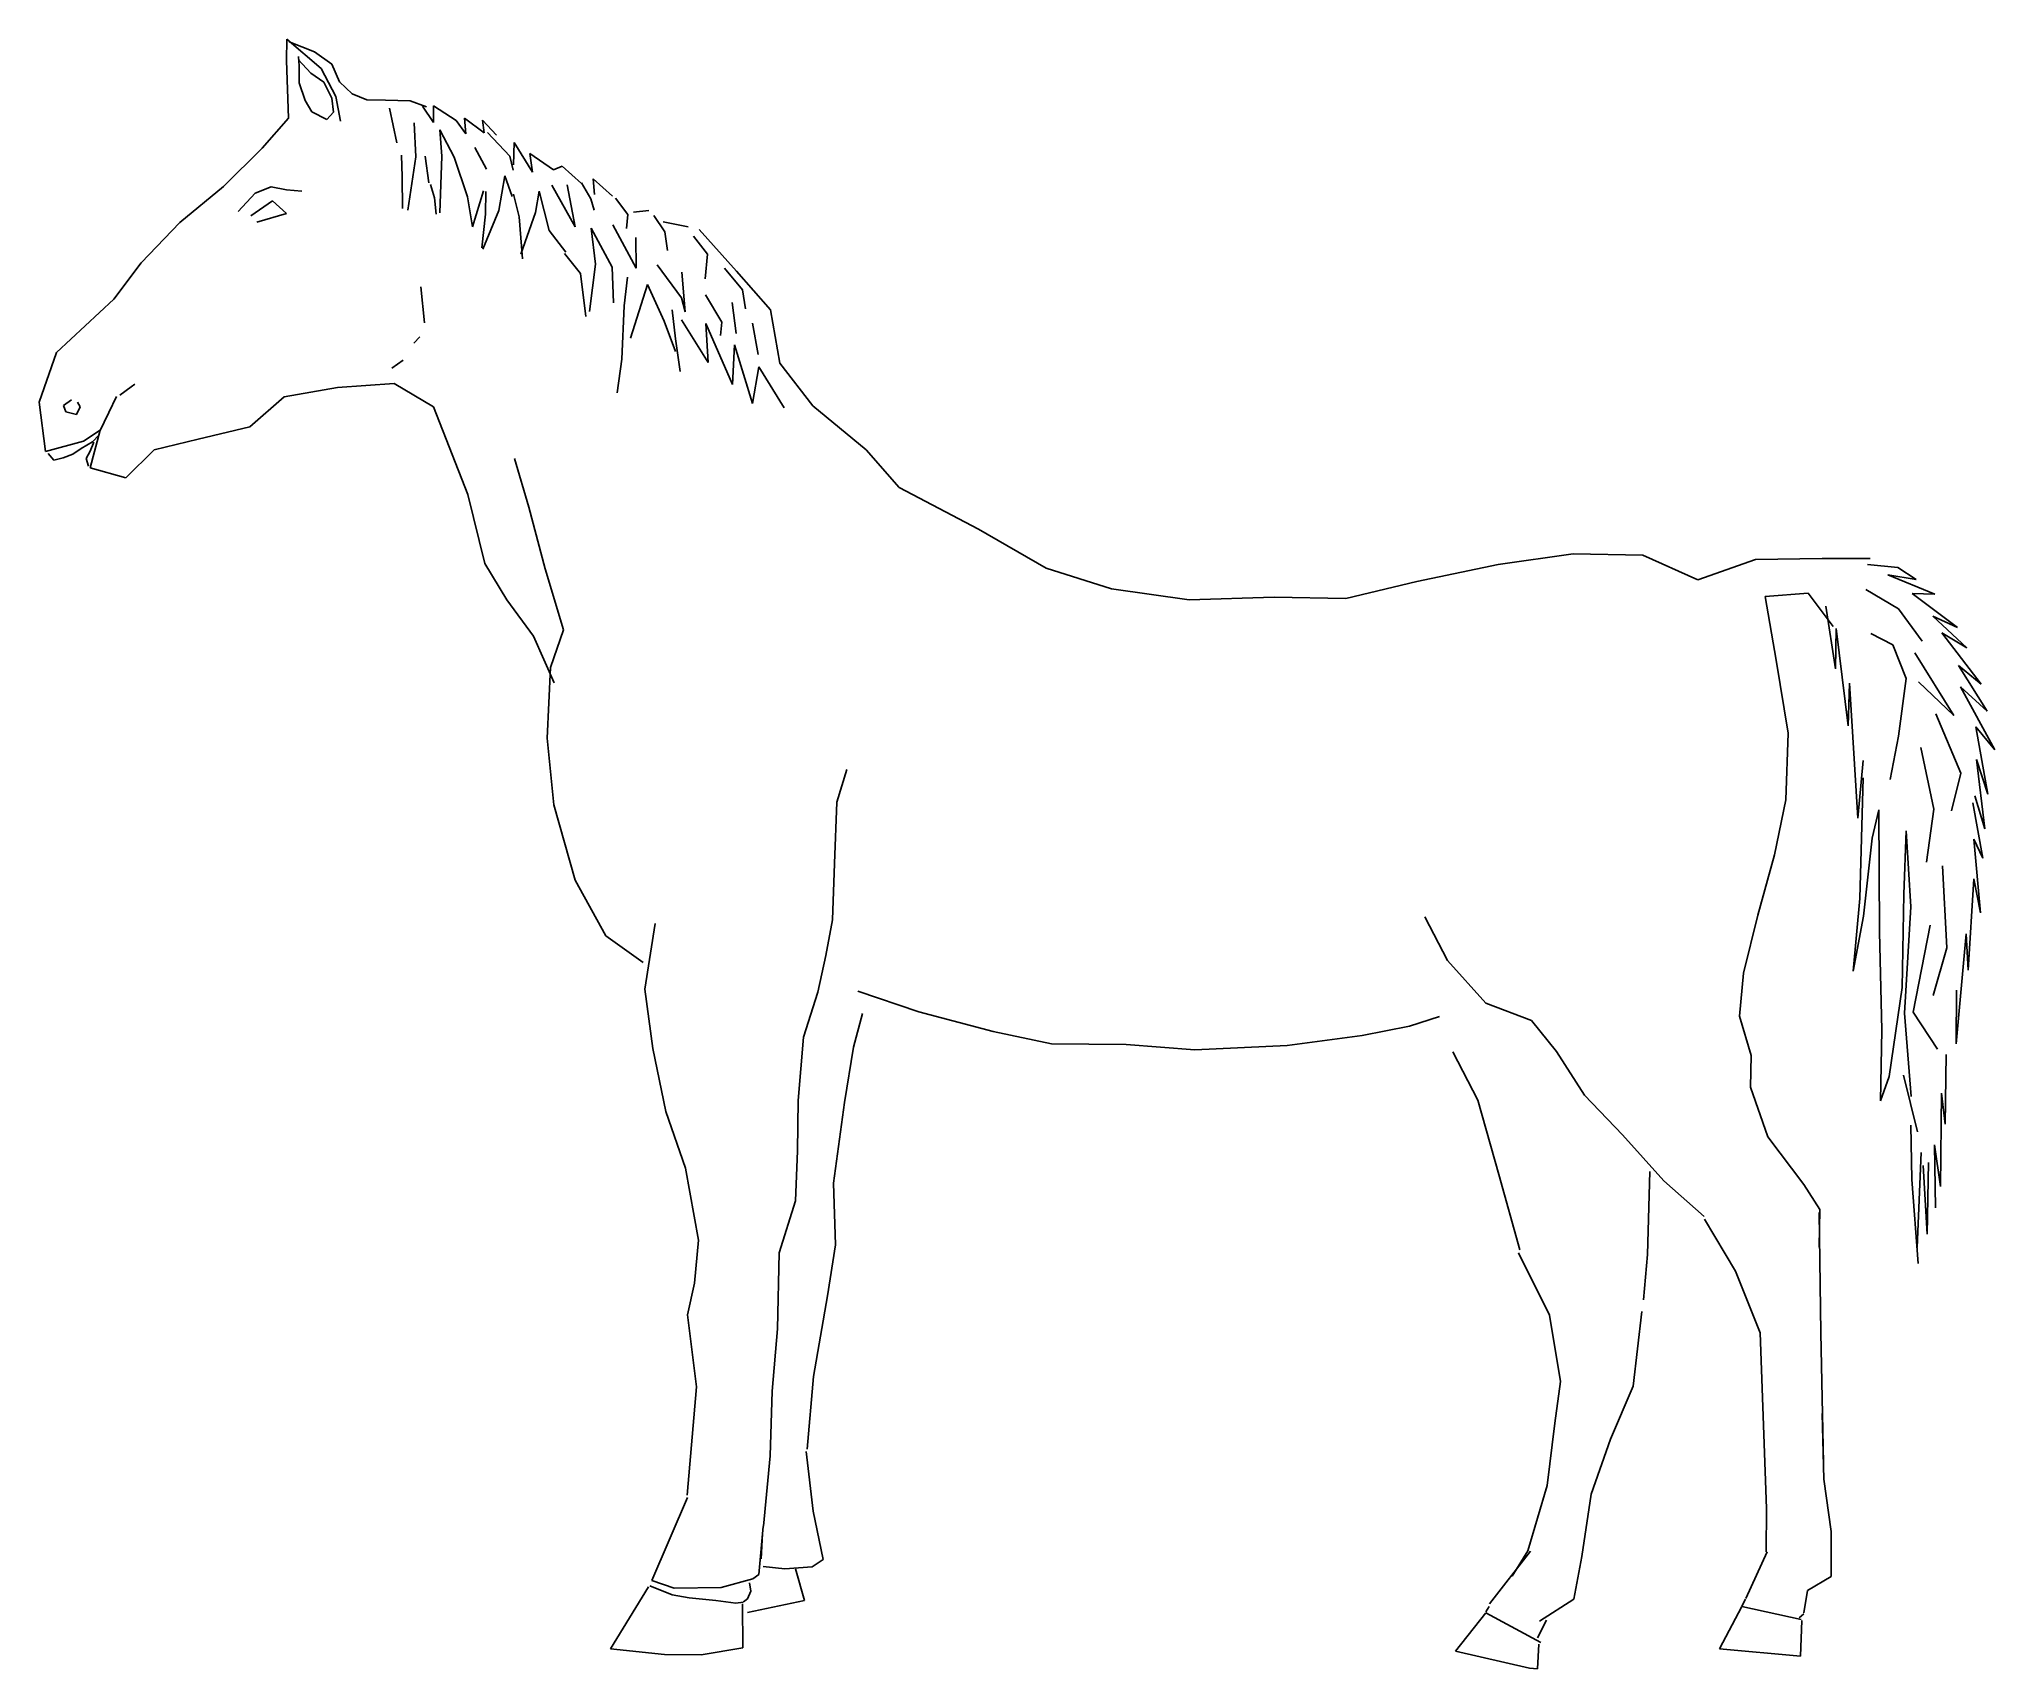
# Model space of a CAD drawing. Header units: millimetres. Extents: x -1484.5 to -1481.83, y 1786.45 to 1788.67.
import ezdxf

# ---------------------------------------------------------------- set-up
doc = ezdxf.new("R2010")
doc.units = ezdxf.units.MM
doc.header["$LTSCALE"] = 10
doc.layers.add('Animais', color=2, linetype='Continuous')

msp = doc.modelspace()

# ---------------------------------------------------------------- linework, layer by layer
at = {"layer": 'Animais'}
for p, q in [((-1484.165, 1788.6444), (-1484.1644, 1788.6737)), ((-1484.1644, 1788.6737), (-1484.1176, 1788.6337)), ((-1484.1614, 1788.6699), (-1484.1269, 1788.6563)), ((-1484.1623, 1788.566), (-1484.165, 1788.6444)), ((-1484.1489, 1788.6457), (-1484.1317, 1788.6273)), ((-1484.1476, 1788.6371), (-1484.1485, 1788.6498)), ((-1484.1269, 1788.6563), (-1484.1032, 1788.6394)), ((-1484.1032, 1788.6394), (-1484.0928, 1788.6153)), ((-1484.1476, 1788.614), (-1484.1476, 1788.6371)), ((-1484.1393, 1788.5901), (-1484.1476, 1788.614)), ((-1484.1317, 1788.6273), (-1484.1139, 1788.6151)), ((-1484.1176, 1788.6337), (-1484.0974, 1788.5955)), ((-1484.1139, 1788.6151), (-1484.1033, 1788.5931)), ((-1484.0928, 1788.6153), (-1484.0754, 1788.599)), ((-1484.1302, 1788.5745), (-1484.1393, 1788.5901)), ((-1484.1033, 1788.5931), (-1484.1008, 1788.5739)), ((-1484.0974, 1788.5955), (-1484.0911, 1788.5619)), ((-1484.0754, 1788.599), (-1484.0551, 1788.5908)), ((-1484.0551, 1788.5908), (-1484.0299, 1788.5906)), ((-1484.0299, 1788.5906), (-1483.9963, 1788.5897)), ((-1483.9963, 1788.5897), (-1483.974, 1788.5813)), ((-1484.198, 1788.5248), (-1484.1623, 1788.566)), ((-1484.1101, 1788.5643), (-1484.1302, 1788.5745)), ((-1484.1008, 1788.5739), (-1484.1101, 1788.5643)), ((-1484.0246, 1788.5796), (-1484.0142, 1788.5324)), ((-1483.9886, 1788.5132), (-1483.9907, 1788.5597)), ((-1483.9795, 1788.5824), (-1483.9644, 1788.56)), ((-1483.9644, 1788.56), (-1483.9642, 1788.5829)), ((-1483.9642, 1788.5829), (-1483.9336, 1788.5629)), ((-1483.9336, 1788.5629), (-1483.9201, 1788.5445)), ((-1483.9201, 1788.5445), (-1483.922, 1788.5657)), ((-1483.922, 1788.5657), (-1483.8952, 1788.5461)), ((-1483.8952, 1788.5461), (-1483.8974, 1788.5634)), ((-1483.8974, 1788.5634), (-1483.8783, 1788.5426)), ((-1483.9528, 1788.5142), (-1483.9558, 1788.5502)), ((-1483.9558, 1788.5502), (-1483.9361, 1788.5127)), ((-1483.8909, 1788.5464), (-1483.8602, 1788.5142)), ((-1483.8553, 1788.5024), (-1483.8544, 1788.5328)), ((-1483.8544, 1788.5328), (-1483.8295, 1788.4924)), ((-1484.2508, 1788.4726), (-1484.198, 1788.5248)), ((-1484.0081, 1788.5155), (-1484.0072, 1788.4861)), ((-1483.9994, 1788.4406), (-1483.9886, 1788.5132)), ((-1483.9759, 1788.5142), (-1483.9708, 1788.4779)), ((-1483.9556, 1788.4366), (-1483.9528, 1788.5142)), ((-1483.9361, 1788.5127), (-1483.9179, 1788.4584)), ((-1483.9079, 1788.5258), (-1483.8919, 1788.4964)), ((-1483.8602, 1788.5142), (-1483.8557, 1788.4948)), ((-1483.8295, 1788.4924), (-1483.833, 1788.5175)), ((-1483.833, 1788.5175), (-1483.8006, 1788.4955)), ((-1484.0072, 1788.4861), (-1484.0067, 1788.4428)), ((-1483.8754, 1788.4398), (-1483.8669, 1788.4874)), ((-1483.8669, 1788.4874), (-1483.8568, 1788.4592)), ((-1483.8006, 1788.4955), (-1483.7888, 1788.5002)), ((-1483.7888, 1788.5002), (-1483.7623, 1788.4768)), ((-1483.7446, 1788.4618), (-1483.7465, 1788.483)), ((-1483.7465, 1788.483), (-1483.7201, 1788.4596)), ((-1484.3104, 1788.4235), (-1484.2508, 1788.4726)), ((-1484.2309, 1788.4385), (-1484.2075, 1788.4637)), ((-1484.2138, 1788.4328), (-1484.184, 1788.4532)), ((-1484.2075, 1788.4637), (-1484.1857, 1788.4723)), ((-1484.1857, 1788.4723), (-1484.1651, 1788.4683)), ((-1484.184, 1788.4532), (-1484.1648, 1788.436)), ((-1484.1651, 1788.4683), (-1484.1442, 1788.4664)), ((-1483.9683, 1788.4756), (-1483.963, 1788.4573)), ((-1483.963, 1788.4573), (-1483.9607, 1788.4349)), ((-1483.9179, 1788.4584), (-1483.9111, 1788.4178)), ((-1483.9111, 1788.4178), (-1483.8961, 1788.4669)), ((-1483.893, 1788.4658), (-1483.8936, 1788.435)), ((-1483.8553, 1788.4622), (-1483.8475, 1788.4313)), ((-1483.8252, 1788.4373), (-1483.8204, 1788.4664)), ((-1483.8204, 1788.4664), (-1483.8064, 1788.4125)), ((-1483.8031, 1788.4744), (-1483.771, 1788.4178)), ((-1483.771, 1788.4178), (-1483.7821, 1788.4748)), ((-1483.7626, 1788.4779), (-1483.7499, 1788.4557)), ((-1483.7499, 1788.4557), (-1483.745, 1788.4406)), ((-1483.7162, 1788.4569), (-1483.6993, 1788.4343)), ((-1484.1648, 1788.436), (-1484.2055, 1788.4242)), ((-1483.8936, 1788.435), (-1483.8986, 1788.389)), ((-1483.897, 1788.3871), (-1483.8754, 1788.4398)), ((-1483.8475, 1788.4313), (-1483.843, 1788.3739)), ((-1483.8451, 1788.3802), (-1483.8252, 1788.4373)), ((-1483.6993, 1788.4343), (-1483.701, 1788.4155)), ((-1483.6915, 1788.4379), (-1483.6704, 1788.4398)), ((-1483.6637, 1788.4332), (-1483.6489, 1788.4108)), ((-1484.3632, 1788.3685), (-1484.3104, 1788.4235)), ((-1483.8064, 1788.4125), (-1483.7839, 1788.3831)), ((-1483.7433, 1788.3668), (-1483.7494, 1788.4157)), ((-1483.7494, 1788.4157), (-1483.7206, 1788.3626)), ((-1483.7196, 1788.4202), (-1483.6877, 1788.3613)), ((-1483.6877, 1788.3613), (-1483.6885, 1788.4033)), ((-1483.6508, 1788.4247), (-1483.6171, 1788.4178)), ((-1483.6489, 1788.4108), (-1483.6449, 1788.3852)), ((-1483.6095, 1788.4051), (-1483.5907, 1788.3802)), ((-1483.6017, 1788.414), (-1483.5511, 1788.3571)), ((-1483.7855, 1788.3812), (-1483.7637, 1788.3542)), ((-1483.5907, 1788.3802), (-1483.5937, 1788.3468)), ((-1484.4005, 1788.3189), (-1484.3632, 1788.3685)), ((-1483.7637, 1788.3542), (-1483.7564, 1788.2954)), ((-1483.7513, 1788.3023), (-1483.7433, 1788.3668)), ((-1483.7206, 1788.3626), (-1483.7187, 1788.314)), ((-1483.6995, 1788.3488), (-1483.7044, 1788.3098)), ((-1483.6593, 1788.3657), (-1483.6262, 1788.3208)), ((-1483.6209, 1788.3017), (-1483.6253, 1788.3557)), ((-1483.5672, 1788.3612), (-1483.5426, 1788.3316)), ((-1483.5511, 1788.3571), (-1483.5046, 1788.3045)), ((-1484.4788, 1788.2463), (-1484.4005, 1788.3189)), ((-1483.9766, 1788.2867), (-1483.9818, 1788.3359)), ((-1483.6957, 1788.2656), (-1483.6722, 1788.3392)), ((-1483.6722, 1788.3392), (-1483.6495, 1788.2888)), ((-1483.6262, 1788.3208), (-1483.6209, 1788.3017)), ((-1483.5932, 1788.3248), (-1483.571, 1788.2878)), ((-1483.5426, 1788.3316), (-1483.5386, 1788.306)), ((-1483.7044, 1788.3098), (-1483.7072, 1788.2371)), ((-1483.6388, 1788.3043), (-1483.634, 1788.2651)), ((-1483.5569, 1788.3145), (-1483.5514, 1788.272)), ((-1483.5046, 1788.3045), (-1483.492, 1788.2316)), ((-1483.9832, 1788.2678), (-1483.9913, 1788.2588)), ((-1483.6495, 1788.2888), (-1483.6343, 1788.2474)), ((-1483.634, 1788.2651), (-1483.6278, 1788.2202)), ((-1483.6262, 1788.2909), (-1483.5894, 1788.2328)), ((-1483.5894, 1788.2328), (-1483.593, 1788.2857)), ((-1483.593, 1788.2857), (-1483.5564, 1788.2025)), ((-1483.571, 1788.2878), (-1483.5727, 1788.2693)), ((-1483.5292, 1788.2863), (-1483.5214, 1788.2437)), ((-1484.5025, 1788.1783), (-1484.4788, 1788.2463)), ((-1483.5564, 1788.2025), (-1483.5536, 1788.2569)), ((-1483.5536, 1788.2569), (-1483.5293, 1788.1769)), ((-1484.0056, 1788.2358), (-1484.0211, 1788.225)), ((-1483.7072, 1788.2371), (-1483.7137, 1788.1911)), ((-1483.5293, 1788.1769), (-1483.5206, 1788.2266)), ((-1483.5206, 1788.2266), (-1483.4857, 1788.1708)), ((-1483.492, 1788.2316), (-1483.447, 1788.1734)), ((-1484.4072, 1788.1642), (-1484.3968, 1788.1864)), ((-1484.3924, 1788.1881), (-1484.3767, 1788.1993)), ((-1484.3767, 1788.1993), (-1484.3721, 1788.2031)), ((-1484.1682, 1788.1858), (-1484.2151, 1788.1448)), ((-1484.0952, 1788.1984), (-1484.1682, 1788.1858)), ((-1484.0182, 1788.2039), (-1484.0952, 1788.1984)), ((-1483.9643, 1788.1721), (-1484.0182, 1788.2039)), ((-1484.494, 1788.111), (-1484.5025, 1788.1783)), ((-1484.4582, 1788.1815), (-1484.4694, 1788.1741)), ((-1484.4694, 1788.1741), (-1484.466, 1788.1653)), ((-1484.466, 1788.1653), (-1484.4516, 1788.1619)), ((-1484.4516, 1788.1619), (-1484.4465, 1788.172)), ((-1484.4465, 1788.172), (-1484.4501, 1788.1786)), ((-1484.4201, 1788.138), (-1484.4072, 1788.1642)), ((-1483.9177, 1788.0524), (-1483.9643, 1788.1721)), ((-1483.447, 1788.1734), (-1483.374, 1788.1133)), ((-1484.4193, 1788.1403), (-1484.442, 1788.1254)), ((-1484.4329, 1788.0888), (-1484.4193, 1788.1403)), ((-1484.4298, 1788.1242), (-1484.4205, 1788.1339)), ((-1484.2151, 1788.1448), (-1484.2853, 1788.128)), ((-1484.442, 1788.1254), (-1484.494, 1788.111)), ((-1484.4901, 1788.1086), (-1484.4825, 1788.0995)), ((-1484.4696, 1788.1026), (-1484.4565, 1788.1077)), ((-1484.4565, 1788.1077), (-1484.4453, 1788.1151)), ((-1484.4453, 1788.1151), (-1484.4298, 1788.1242)), ((-1484.4381, 1788.1018), (-1484.433, 1788.1119)), ((-1484.433, 1788.1119), (-1484.4277, 1788.124)), ((-1484.3457, 1788.1137), (-1484.3842, 1788.0753)), ((-1484.2853, 1788.128), (-1484.3457, 1788.1137)), ((-1483.374, 1788.1133), (-1483.3289, 1788.0621)), ((-1484.4825, 1788.0995), (-1484.4696, 1788.1026)), ((-1484.4349, 1788.091), (-1484.4381, 1788.1018)), ((-1484.3842, 1788.0753), (-1484.4329, 1788.0888)), ((-1483.8341, 1788.0354), (-1483.8538, 1788.1015)), ((-1483.8943, 1787.9583), (-1483.9177, 1788.0524)), ((-1483.3289, 1788.0621), (-1483.2209, 1788.0055)), ((-1483.812, 1787.9511), (-1483.8341, 1788.0354)), ((-1483.2209, 1788.0055), (-1483.1283, 1787.9519)), ((-1482.5116, 1787.9569), (-1482.4092, 1787.9717)), ((-1482.4092, 1787.9717), (-1482.3142, 1787.9699)), ((-1483.8645, 1787.9088), (-1483.8943, 1787.9583)), ((-1483.787, 1787.8681), (-1483.812, 1787.9511)), ((-1483.1283, 1787.9519), (-1483.0393, 1787.9237)), ((-1482.6225, 1787.9338), (-1482.5116, 1787.9569)), ((-1482.3142, 1787.9699), (-1482.2393, 1787.9363)), ((-1482.2393, 1787.9363), (-1482.1605, 1787.9641)), ((-1482.1605, 1787.9641), (-1482.0696, 1787.9652)), ((-1482.0696, 1787.9652), (-1482.0039, 1787.9653)), ((-1482.0075, 1787.9569), (-1481.9665, 1787.9532)), ((-1481.9665, 1787.9532), (-1481.9411, 1787.9364)), ((-1483.0393, 1787.9237), (-1482.9333, 1787.9091)), ((-1482.7194, 1787.9105), (-1482.6225, 1787.9338)), ((-1482.1475, 1787.9135), (-1482.0887, 1787.918)), ((-1482.0887, 1787.918), (-1482.0546, 1787.8726)), ((-1482.01, 1787.9231), (-1481.9653, 1787.8968)), ((-1481.9411, 1787.9364), (-1481.9798, 1787.943)), ((-1481.9798, 1787.943), (-1481.916, 1787.9165)), ((-1483.8277, 1787.8591), (-1483.8645, 1787.9088)), ((-1482.9333, 1787.9091), (-1482.8172, 1787.9124)), ((-1482.8172, 1787.9124), (-1482.7194, 1787.9105)), ((-1482.1324, 1787.8266), (-1482.1475, 1787.9135)), ((-1482.0645, 1787.9003), (-1482.0515, 1787.8146)), ((-1481.9653, 1787.8968), (-1481.9333, 1787.8523)), ((-1481.916, 1787.9165), (-1481.947, 1787.9173)), ((-1481.947, 1787.9173), (-1481.8849, 1787.8713)), ((-1483.8048, 1787.8167), (-1483.787, 1787.8681)), ((-1482.0515, 1787.8146), (-1482.0506, 1787.8697)), ((-1482.0506, 1787.8697), (-1482.0343, 1787.7369)), ((-1481.8849, 1787.8713), (-1481.9187, 1787.8867)), ((-1481.9187, 1787.8867), (-1481.872, 1787.8432)), ((-1483.7996, 1787.7957), (-1483.8277, 1787.8591)), ((-1482.0033, 1787.863), (-1481.973, 1787.8476)), ((-1481.973, 1787.8476), (-1481.9549, 1787.8015)), ((-1481.872, 1787.8432), (-1481.9063, 1787.8639)), ((-1481.9063, 1787.8639), (-1481.8527, 1787.7938)), ((-1483.8094, 1787.7203), (-1483.8048, 1787.8167)), ((-1482.1161, 1787.727), (-1482.1324, 1787.8266)), ((-1481.943, 1787.8365), (-1481.8898, 1787.7511)), ((-1481.8527, 1787.7938), (-1481.8834, 1787.8194)), ((-1481.8834, 1787.8194), (-1481.8446, 1787.7569)), ((-1482.0343, 1787.7369), (-1482.0323, 1787.7953)), ((-1482.0323, 1787.7953), (-1482.0207, 1787.6111)), ((-1481.9549, 1787.8015), (-1481.9653, 1787.723)), ((-1481.8898, 1787.7511), (-1481.9383, 1787.7972)), ((-1481.8446, 1787.7569), (-1481.8809, 1787.7902)), ((-1481.8809, 1787.7902), (-1481.8339, 1787.7041)), ((-1481.9145, 1787.7534), (-1481.8803, 1787.6725)), ((-1481.8339, 1787.7041), (-1481.86, 1787.7355)), ((-1481.86, 1787.7355), (-1481.8435, 1787.644)), ((-1483.8, 1787.6293), (-1483.8094, 1787.7203)), ((-1482.1193, 1787.6362), (-1482.1161, 1787.727)), ((-1481.9653, 1787.723), (-1481.977, 1787.6637)), ((-1481.9349, 1787.7075), (-1481.9172, 1787.6234)), ((-1483.4006, 1787.6775), (-1483.414, 1787.6331)), ((-1482.0207, 1787.6111), (-1482.0135, 1787.6899)), ((-1481.8435, 1787.644), (-1481.8589, 1787.6909)), ((-1481.8589, 1787.6909), (-1481.8478, 1787.5967)), ((-1482.0138, 1787.6663), (-1482.0184, 1787.5014)), ((-1481.8803, 1787.6725), (-1481.8933, 1787.621)), ((-1483.7712, 1787.5267), (-1483.8, 1787.6293)), ((-1483.414, 1787.6331), (-1483.417, 1787.5492)), ((-1482.1347, 1787.561), (-1482.1193, 1787.6362)), ((-1481.8641, 1787.6322), (-1481.8505, 1787.5563)), ((-1481.8478, 1787.5967), (-1481.8614, 1787.6414)), ((-1482.0014, 1787.5836), (-1481.9923, 1787.6225)), ((-1481.9923, 1787.6225), (-1481.9913, 1787.4561)), ((-1481.9172, 1787.6234), (-1481.927, 1787.5512)), ((-1482.0133, 1787.4775), (-1482.0014, 1787.5836)), ((-1481.9582, 1787.5072), (-1481.9551, 1787.5939)), ((-1481.9551, 1787.5939), (-1481.9487, 1787.4903)), ((-1481.8505, 1787.5563), (-1481.8626, 1787.5826)), ((-1481.8626, 1787.5826), (-1481.8537, 1787.4819)), ((-1483.417, 1787.5492), (-1483.4199, 1787.4724)), ((-1482.1572, 1787.4789), (-1482.1347, 1787.561)), ((-1481.9052, 1787.5461), (-1481.8995, 1787.4344)), ((-1483.7293, 1787.4504), (-1483.7712, 1787.5267)), ((-1481.8627, 1787.5285), (-1481.8704, 1787.4039)), ((-1481.8537, 1787.4819), (-1481.8627, 1787.5285)), ((-1482.0184, 1787.5014), (-1482.0273, 1787.4023)), ((-1481.9606, 1787.3801), (-1481.9582, 1787.5072)), ((-1483.6762, 1787.378), (-1483.6619, 1787.4672)), ((-1483.4199, 1787.4724), (-1483.4292, 1787.4236)), ((-1482.6117, 1787.4764), (-1482.5807, 1787.4171)), ((-1482.1769, 1787.3996), (-1482.1572, 1787.4789)), ((-1482.0273, 1787.4023), (-1482.0133, 1787.4775)), ((-1481.9487, 1787.4903), (-1481.9571, 1787.345)), ((-1481.9221, 1787.465), (-1481.9456, 1787.3465)), ((-1483.6783, 1787.4144), (-1483.7293, 1787.4504)), ((-1481.9913, 1787.4561), (-1481.9883, 1787.3219)), ((-1481.8731, 1787.4535), (-1481.8868, 1787.3031)), ((-1481.8704, 1787.4039), (-1481.8731, 1787.4535)), ((-1483.4292, 1787.4236), (-1483.44, 1787.3735)), ((-1482.5807, 1787.4171), (-1482.5287, 1787.3588)), ((-1481.8995, 1787.4344), (-1481.9181, 1787.3694)), ((-1482.1823, 1787.341), (-1482.1769, 1787.3996)), ((-1483.6651, 1787.2967), (-1483.6762, 1787.378)), ((-1483.44, 1787.3735), (-1483.4593, 1787.3124)), ((-1483.3854, 1787.3753), (-1483.3021, 1787.3471)), ((-1482.5287, 1787.3588), (-1482.4662, 1787.3352)), ((-1481.9783, 1787.2588), (-1481.9606, 1787.3801)), ((-1481.8868, 1787.3031), (-1481.8862, 1787.3765)), ((-1483.379, 1787.3444), (-1483.3911, 1787.2985)), ((-1483.3021, 1787.3471), (-1483.2005, 1787.32)), ((-1482.6327, 1787.3272), (-1482.5919, 1787.3404)), ((-1482.4662, 1787.3352), (-1482.4321, 1787.2926)), ((-1482.1665, 1787.2875), (-1482.1823, 1787.341)), ((-1481.9571, 1787.345), (-1481.9481, 1787.2316)), ((-1481.9456, 1787.3465), (-1481.9121, 1787.2958)), ((-1483.4593, 1787.3124), (-1483.4666, 1787.2258)), ((-1483.2005, 1787.32), (-1483.1211, 1787.3031)), ((-1482.7996, 1787.3011), (-1482.6973, 1787.3145)), ((-1482.6973, 1787.3145), (-1482.6327, 1787.3272)), ((-1481.9883, 1787.3219), (-1481.9901, 1787.2254)), ((-1483.6472, 1787.2111), (-1483.6651, 1787.2967)), ((-1483.3911, 1787.2985), (-1483.4037, 1787.2232)), ((-1483.1211, 1787.3031), (-1483.0191, 1787.3025)), ((-1483.0191, 1787.3025), (-1482.9256, 1787.2951)), ((-1482.9256, 1787.2951), (-1482.7996, 1787.3011)), ((-1482.5733, 1787.2925), (-1482.5396, 1787.2262)), ((-1482.4321, 1787.2926), (-1482.394, 1787.2332)), ((-1482.1673, 1787.2442), (-1482.1665, 1787.2875)), ((-1481.9002, 1787.2886), (-1481.9016, 1787.1936)), ((-1481.9901, 1787.2254), (-1481.9783, 1787.2588)), ((-1481.9586, 1787.2604), (-1481.9397, 1787.1833)), ((-1483.4666, 1787.2258), (-1483.4679, 1787.1573)), ((-1482.5396, 1787.2262), (-1482.5108, 1787.125)), ((-1482.394, 1787.2332), (-1482.342, 1787.179)), ((-1482.1435, 1787.1766), (-1482.1673, 1787.2442)), ((-1481.9069, 1787.2359), (-1481.9083, 1787.1085)), ((-1481.9016, 1787.1936), (-1481.9069, 1787.2359)), ((-1483.6207, 1787.1337), (-1483.6472, 1787.2111)), ((-1483.4037, 1787.2232), (-1483.4184, 1787.113)), ((-1482.342, 1787.179), (-1482.2858, 1787.1165)), ((-1482.0944, 1787.1114), (-1482.1435, 1787.1766)), ((-1481.9474, 1787.1183), (-1481.9488, 1787.1925)), ((-1483.4679, 1787.1573), (-1483.4706, 1787.0889)), ((-1481.9345, 1787.155), (-1481.9399, 1787.0253)), ((-1481.9083, 1787.1085), (-1481.9164, 1787.1654)), ((-1481.9164, 1787.1654), (-1481.915, 1787.0795)), ((-1483.603, 1787.0355), (-1483.6207, 1787.1337)), ((-1482.5108, 1787.125), (-1482.482, 1787.0223)), ((-1482.3049, 1787.1293), (-1482.3077, 1787.0159)), ((-1481.9385, 1787.0035), (-1481.9474, 1787.1183)), ((-1481.9317, 1787.1375), (-1481.9264, 1787.0435)), ((-1481.9264, 1787.0435), (-1481.9244, 1787.1412)), ((-1483.4184, 1787.113), (-1483.4158, 1787.0291)), ((-1482.2858, 1787.1165), (-1482.2308, 1787.0679)), ((-1482.0727, 1787.0774), (-1482.0944, 1787.1114)), ((-1483.4706, 1787.0889), (-1483.4929, 1787.018)), ((-1482.2301, 1787.0643), (-1482.1877, 1786.9931)), ((-1482.0737, 1787.0257), (-1482.0727, 1787.0774)), ((-1482.0735, 1787.073), (-1482.0716, 1786.9092)), ((-1483.6084, 1786.9769), (-1483.603, 1787.0355)), ((-1483.4929, 1787.018), (-1483.4949, 1786.9146)), ((-1483.4158, 1787.0291), (-1483.4269, 1786.9594)), ((-1482.4837, 1787.018), (-1482.4417, 1786.9332)), ((-1482.3077, 1787.0159), (-1482.3133, 1786.9539)), ((-1482.1877, 1786.9931), (-1482.1541, 1786.909)), ((-1483.6176, 1786.9337), (-1483.6084, 1786.9769)), ((-1483.4269, 1786.9594), (-1483.4458, 1786.8493)), ((-1483.6055, 1786.8356), (-1483.6176, 1786.9337)), ((-1482.4417, 1786.9332), (-1482.4264, 1786.8428)), ((-1482.3276, 1786.8362), (-1482.3158, 1786.9381)), ((-1483.4949, 1786.9146), (-1483.5021, 1786.8294)), ((-1482.1541, 1786.909), (-1482.1454, 1786.6696)), ((-1482.0716, 1786.9092), (-1482.0679, 1786.7314)), ((-1483.6181, 1786.6876), (-1483.6055, 1786.8356)), ((-1483.5021, 1786.8294), (-1483.5052, 1786.7414)), ((-1483.4458, 1786.8493), (-1483.4547, 1786.7502)), ((-1482.4264, 1786.8428), (-1482.4342, 1786.786)), ((-1482.3583, 1786.7641), (-1482.3276, 1786.8362)), ((-1482.0671, 1786.7096), (-1482.0696, 1786.7991)), ((-1482.4342, 1786.786), (-1482.4446, 1786.7006)), ((-1483.4557, 1786.747), (-1483.4461, 1786.666)), ((-1482.3849, 1786.6891), (-1482.3583, 1786.7641)), ((-1483.5052, 1786.7414), (-1483.5141, 1786.6451)), ((-1482.4446, 1786.7006), (-1482.471, 1786.6115)), ((-1482.0573, 1786.6381), (-1482.0671, 1786.7096)), ((-1483.6178, 1786.6846), (-1483.6664, 1786.5712)), ((-1483.4461, 1786.666), (-1483.4328, 1786.6)), ((-1482.3977, 1786.6041), (-1482.3849, 1786.6891)), ((-1482.1454, 1786.6696), (-1482.1462, 1786.6101)), ((-1483.5203, 1786.5795), (-1483.5144, 1786.6448)), ((-1482.0571, 1786.5766), (-1482.0573, 1786.6381)), ((-1483.5156, 1786.6352), (-1483.5173, 1786.6008)), ((-1482.4675, 1786.611), (-1482.5234, 1786.5394)), ((-1482.471, 1786.6115), (-1482.4925, 1786.5769)), ((-1482.1445, 1786.6104), (-1482.1737, 1786.5467)), ((-1483.4848, 1786.5871), (-1483.5146, 1786.5905)), ((-1483.4476, 1786.5898), (-1483.4848, 1786.5871)), ((-1483.4702, 1786.5873), (-1483.458, 1786.5438)), ((-1483.4328, 1786.6), (-1483.4476, 1786.5898)), ((-1482.4086, 1786.5456), (-1482.3977, 1786.6041)), ((-1483.6711, 1786.5628), (-1483.723, 1786.4781)), ((-1483.6691, 1786.5641), (-1483.6386, 1786.5517)), ((-1483.6664, 1786.5712), (-1483.636, 1786.5606)), ((-1483.636, 1786.5606), (-1483.572, 1786.5616)), ((-1483.572, 1786.5616), (-1483.5287, 1786.5734)), ((-1483.5314, 1786.5568), (-1483.5357, 1786.5461)), ((-1483.5332, 1786.5682), (-1483.5314, 1786.5568)), ((-1483.5287, 1786.5734), (-1483.5203, 1786.5795)), ((-1482.0944, 1786.527), (-1482.0896, 1786.5576)), ((-1482.0896, 1786.5576), (-1482.0571, 1786.5766)), ((-1483.6386, 1786.5517), (-1483.6154, 1786.5474)), ((-1483.6154, 1786.5474), (-1483.5792, 1786.5441)), ((-1483.5792, 1786.5441), (-1483.5517, 1786.5405)), ((-1483.5517, 1786.5405), (-1483.5419, 1786.5418)), ((-1483.5422, 1786.4793), (-1483.5426, 1786.5393)), ((-1483.5357, 1786.5461), (-1483.5414, 1786.5422)), ((-1483.458, 1786.5438), (-1483.5357, 1786.5277)), ((-1482.5241, 1786.5356), (-1482.5286, 1786.5285)), ((-1482.4554, 1786.5157), (-1482.4086, 1786.5456)), ((-1482.1794, 1786.5356), (-1482.2097, 1786.4781)), ((-1482.0983, 1786.5182), (-1482.1794, 1786.5356)), ((-1482.1743, 1786.5458), (-1482.179, 1786.5361)), ((-1482.5287, 1786.5273), (-1482.5698, 1786.4747)), ((-1482.4534, 1786.4866), (-1482.5287, 1786.5273)), ((-1482.4456, 1786.5172), (-1482.4578, 1786.4932)), ((-1482.0947, 1786.5256), (-1482.1009, 1786.5202)), ((-1482.0991, 1786.4681), (-1482.0972, 1786.5168)), ((-1483.723, 1786.4781), (-1483.6491, 1786.4704)), ((-1483.5991, 1786.4698), (-1483.5422, 1786.4793)), ((-1482.4579, 1786.4507), (-1482.4561, 1786.4844)), ((-1482.2097, 1786.4781), (-1482.0991, 1786.4681)), ((-1483.6491, 1786.4704), (-1483.5991, 1786.4698)), ((-1482.5698, 1786.4747), (-1482.4691, 1786.4517)), ((-1482.4691, 1786.4517), (-1482.4579, 1786.4507))]:
    msp.add_line(p, q, dxfattribs=at)

doc.saveas('drawing.dxf')
